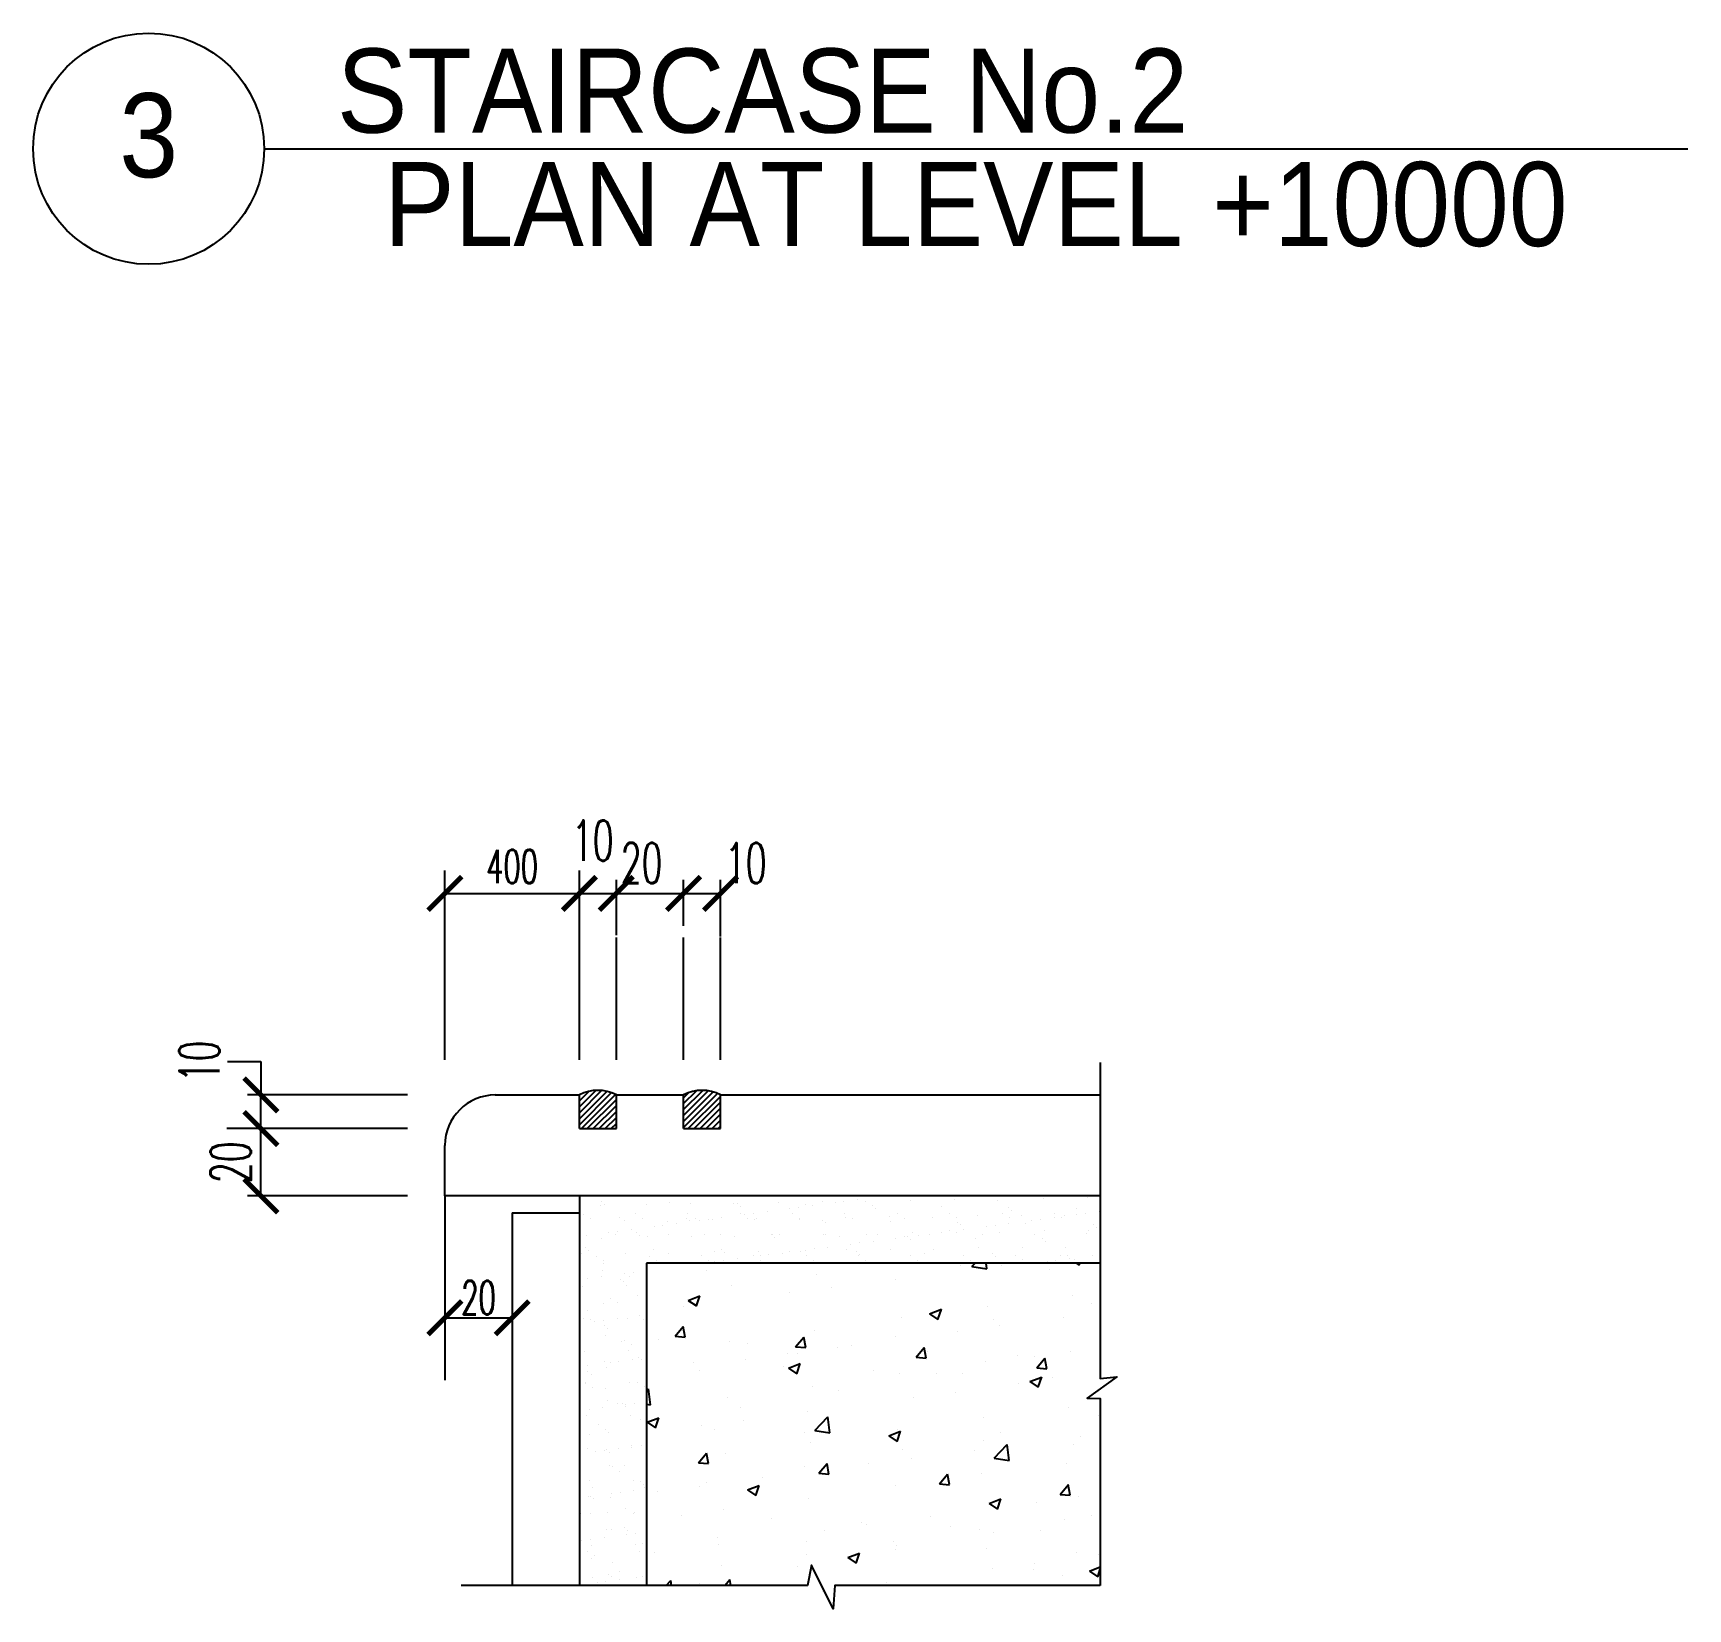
# Model space of a CAD drawing. Extents: x 418021.3 to 418070.1, y 43443.2 to 43479.4.
# Drawn here: x 418023.392 to 418028.314, y 43451.263 to 43455.949 of the extents above; entities that cross this region are included whole.
import ezdxf
from ezdxf.enums import TextEntityAlignment as Align

# ---------------------------------------------------------------- set-up
doc = ezdxf.new("R2010")
doc.units = 0
doc.header["$MEASUREMENT"] = 0
doc.header["$PDMODE"] = 3
doc.header["$PDSIZE"] = 0.1
doc.layers.get('0').update_dxf_attribs({"linetype": 'CONTINUOUS'})
doc.layers.get('DEFPOINTS').update_dxf_attribs({"linetype": 'CONTINUOUS'})
for name, color, linetype in [('Axisname', 6, 'CONTINUOUS'), ('DIM', 4, 'CONTINUOUS'), ('HAND', 2, 'CONTINUOUS'), ('STEPS', 7, 'CONTINUOUS'), ('TXT1', 2, 'CONTINUOUS'), ('TXT2', 6, 'CONTINUOUS'), ('WALL', 6, 'CONTINUOUS')]:
    doc.layers.add(name, color=color, linetype=linetype)
doc.styles.add('ROMANS', font='ROMANS.shx', dxfattribs={"width": 0.6})
doc.styles.add('TTXT', font='swisse.ttf', dxfattribs={"width": 0.6})
doc.dimstyles.new('R50', dxfattribs={"dimscale": 0, "dimtxt": 0.14, "dimasz": 0.1, "dimexe": 0.03, "dimexo": 0.03, "dimgap": 0.08, "dimtad": 1, "dimdec": 0, "dimlfac": 1000, "dimzin": 13, "dimdsep": 46, "dimtxsty": 'ROMANS', "dimblk": 'ARCHTICK', "dimcen": 0.09, "dimclrd": 4, "dimclre": 4, "dimclrt": 2, "dimadec": 0, "dimazin": 0, "dimtfac": 1, "dimtdec": 0, "dimtofl": 0, "dimtmove": 2, "dimatfit": 3, "dimldrblk": 'CLOSEDBLANK', "dimfxl": 0, "dimtolj": 1, "dimtzin": 0, "dimarcsym": 0})

# ---------------------------------------------------------------- blocks, each defined once
blk = doc.blocks.new('_ARCHTICK')
at = {"color": 0, "linetype": 'ByBlock', "const_width": 0.15}
blk.add_lwpolyline([(-0.5, -0.5), (0.5, 0.5)], dxfattribs=at)
blk = doc.blocks.new('*D76')
at = {"layer": 'DEFPOINTS', "color": 0}
for p in [(418024.6167, 43452.36), (418024.8167, 43452.36), (418024.8167, 43452.1287)]:
    blk.add_point(p, dxfattribs=at)
at = {"layer": 'DIM', "color": 4, "lineweight": -2}
for p, q in [((418024.6167, 43452.33), (418024.6167, 43452.1187)), ((418024.8167, 43452.33), (418024.8167, 43452.1187)), ((418024.6167, 43452.1287), (418024.8167, 43452.1287))]:
    blk.add_line(p, q, dxfattribs=at)
at = {"layer": 'DIM', "color": 4, "lineweight": -2, "xscale": 0.1, "yscale": 0.1, "zscale": 0.1, "rotation": 180}
blk.add_blockref('_ARCHTICK', (418024.6167, 43452.1287), dxfattribs=at)
at = {"layer": 'DIM', "color": 4, "lineweight": -2, "xscale": 0.1, "yscale": 0.1, "zscale": 0.1}
blk.add_blockref('_ARCHTICK', (418024.8167, 43452.1287), dxfattribs=at)
at = {"layer": 'DIM', "color": 2, "insert": (418024.7167, 43452.1887), "char_height": 0.1, "attachment_point": 5, "style": 'ROMANS'}
blk.add_mtext('\\A1;20', dxfattribs=at)
blk = doc.blocks.new('_ClosedBlank')
at = {"color": 0, "linetype": 'ByBlock', "lineweight": -2}
for p, q in [((-1, 0.167), (0, 0)), ((-1, 0.167), (-1, -0.167)), ((0, 0), (-1, -0.167))]:
    blk.add_line(p, q, dxfattribs=at)
blk = doc.blocks.new('*X18')
at = {"layer": 'DIM', "color": 0}
for p, q in [((159.067, 381.6723), (159.067, 381.6723)), ((159.0698, 381.6864), (159.0698, 381.6864)), ((159.079, 381.678), (159.079, 381.678)), ((159.202, 381.6771), (159.202, 381.6771)), ((159.2728, 381.682), (159.2728, 381.682)), ((159.3329, 381.6788), (159.3329, 381.6788)), ((159.4608, 381.6782), (159.4608, 381.6782)), ((159.4729, 381.6803), (159.4729, 381.6803)), ((159.4821, 381.6718), (159.4821, 381.6718)), ((159.5959, 381.6831), (159.5959, 381.6831)), ((159.6296, 381.6647), (159.6296, 381.6647)), ((159.6556, 381.6681), (159.6556, 381.6681)), ((159.6759, 381.6759), (159.6759, 381.6759)), ((159.6963, 381.6735), (159.6963, 381.6735)), ((159.7267, 381.6847), (159.7267, 381.6847)), ((159.7642, 381.6824), (159.7642, 381.6824)), ((159.7902, 381.6858), (159.7902, 381.6858)), ((159.8309, 381.6912), (159.8309, 381.6912)), ((159.8546, 381.6841), (159.8546, 381.6841)), ((159.8759, 381.6741), (159.8759, 381.6741)), ((159.8852, 381.6657), (159.8852, 381.6657)), ((159.8988, 381.7001), (159.8988, 381.7001)), ((159.9897, 381.689), (159.9897, 381.689)), ((160.079, 381.6697), (160.079, 381.6697)), ((160.1206, 381.6906), (160.1206, 381.6906)), ((160.2485, 381.69), (160.2485, 381.69)), ((160.279, 381.668), (160.279, 381.668)), ((160.3835, 381.6949), (160.3835, 381.6949)), ((160.4821, 381.6636), (160.4821, 381.6636)), ((160.5144, 381.6966), (160.5144, 381.6966)), ((159.0067, 381.626), (159.0067, 381.626)), ((159.0148, 381.6482), (159.0148, 381.6482)), ((159.0359, 381.6348), (159.0359, 381.6348)), ((159.1225, 381.6381), (159.1225, 381.6381)), ((159.1376, 381.6277), (159.1376, 381.6277)), ((159.1705, 381.6485), (159.1705, 381.6485)), ((159.1916, 381.6351), (159.1916, 381.6351)), ((159.2258, 381.6115), (159.2258, 381.6115)), ((159.2518, 381.615), (159.2518, 381.615)), ((159.2655, 381.6271), (159.2655, 381.6271)), ((159.2925, 381.6203), (159.2925, 381.6203)), ((159.3225, 381.6364), (159.3225, 381.6364)), ((159.3262, 381.6488), (159.3262, 381.6488)), ((159.3318, 381.6279), (159.3318, 381.6279)), ((159.3473, 381.6354), (159.3473, 381.6354)), ((159.3604, 381.6293), (159.3604, 381.6293)), ((159.3864, 381.6327), (159.3864, 381.6327)), ((159.4005, 381.6319), (159.4005, 381.6319)), ((159.4271, 381.638), (159.4271, 381.638)), ((159.4819, 381.6491), (159.4819, 381.6491)), ((159.495, 381.647), (159.495, 381.647)), ((159.503, 381.6356), (159.503, 381.6356)), ((159.521, 381.6504), (159.521, 381.6504)), ((159.5256, 381.632), (159.5256, 381.632)), ((159.5314, 381.6336), (159.5314, 381.6336)), ((159.5617, 381.6558), (159.5617, 381.6558)), ((159.6376, 381.6494), (159.6376, 381.6494)), ((159.6587, 381.6359), (159.6587, 381.6359)), ((159.6593, 381.633), (159.6593, 381.633)), ((159.7256, 381.6303), (159.7256, 381.6303)), ((159.7349, 381.6218), (159.7349, 381.6218)), ((159.7933, 381.6496), (159.7933, 381.6496)), ((159.7944, 381.6378), (159.7944, 381.6378)), ((159.8144, 381.6362), (159.8144, 381.6362)), ((159.9252, 381.6395), (159.9252, 381.6395)), ((159.9287, 381.6258), (159.9287, 381.6258)), ((159.9491, 381.6499), (159.9491, 381.6499)), ((159.9701, 381.6365), (159.9701, 381.6365)), ((160.0531, 381.6389), (160.0531, 381.6389)), ((160.1048, 381.6502), (160.1048, 381.6502)), ((160.1258, 381.6368), (160.1258, 381.6368)), ((160.1287, 381.6241), (160.1287, 381.6241)), ((160.1379, 381.6157), (160.1379, 381.6157)), ((160.1882, 381.6438), (160.1882, 381.6438)), ((160.214, 381.6122), (160.214, 381.6122)), ((160.2401, 381.6156), (160.2401, 381.6156)), ((160.2605, 381.6505), (160.2605, 381.6505)), ((160.2807, 381.621), (160.2807, 381.621)), ((160.2816, 381.6371), (160.2816, 381.6371)), ((160.2883, 381.6596), (160.2883, 381.6596)), ((160.3191, 381.6454), (160.3191, 381.6454)), ((160.3318, 381.6197), (160.3318, 381.6197)), ((160.3486, 381.6299), (160.3486, 381.6299)), ((160.3747, 381.6333), (160.3747, 381.6333)), ((160.4153, 381.6387), (160.4153, 381.6387)), ((160.4162, 381.6508), (160.4162, 381.6508)), ((160.4373, 381.6373), (160.4373, 381.6373)), ((160.447, 381.6448), (160.447, 381.6448)), ((160.4832, 381.6476), (160.4832, 381.6476)), ((160.5092, 381.651), (160.5092, 381.651)), ((160.5318, 381.618), (160.5318, 381.618)), ((160.5499, 381.6564), (160.5499, 381.6564)), ((159.0233, 381.5849), (159.0233, 381.5849)), ((159.0701, 381.5759), (159.0701, 381.5759)), ((159.0912, 381.5938), (159.0912, 381.5938)), ((159.1118, 381.5864), (159.1118, 381.5864)), ((159.1173, 381.5972), (159.1173, 381.5972)), ((159.1579, 381.6026), (159.1579, 381.6026)), ((159.1722, 381.5925), (159.1722, 381.5925)), ((159.1815, 381.5841), (159.1815, 381.5841)), ((159.2052, 381.5808), (159.2052, 381.5808)), ((159.2675, 381.5867), (159.2675, 381.5867)), ((159.3361, 381.5825), (159.3361, 381.5825)), ((159.3753, 381.5881), (159.3753, 381.5881)), ((159.4232, 381.587), (159.4232, 381.587)), ((159.464, 381.5818), (159.464, 381.5818)), ((159.5753, 381.5864), (159.5753, 381.5864)), ((159.5789, 381.5873), (159.5789, 381.5873)), ((159.5845, 381.5779), (159.5845, 381.5779)), ((159.599, 381.5867), (159.599, 381.5867)), ((159.7299, 381.5884), (159.7299, 381.5884)), ((159.7346, 381.5876), (159.7346, 381.5876)), ((159.7784, 381.5819), (159.7784, 381.5819)), ((159.8363, 381.5625), (159.8363, 381.5625)), ((159.8578, 381.5878), (159.8578, 381.5878)), ((159.8769, 381.5678), (159.8769, 381.5678)), ((159.8903, 381.5879), (159.8903, 381.5879)), ((159.9449, 381.5767), (159.9449, 381.5767)), ((159.9709, 381.5802), (159.9709, 381.5802)), ((159.9784, 381.5802), (159.9784, 381.5802)), ((159.9876, 381.5718), (159.9876, 381.5718)), ((159.9928, 381.5926), (159.9928, 381.5926)), ((160.0115, 381.5855), (160.0115, 381.5855)), ((160.046, 381.5881), (160.046, 381.5881)), ((160.0795, 381.5945), (160.0795, 381.5945)), ((160.1055, 381.5979), (160.1055, 381.5979)), ((160.1237, 381.5943), (160.1237, 381.5943)), ((160.1461, 381.6032), (160.1461, 381.6032)), ((160.1814, 381.5758), (160.1814, 381.5758)), ((160.2017, 381.5884), (160.2017, 381.5884)), ((160.2516, 381.5937), (160.2516, 381.5937)), ((160.3575, 381.5887), (160.3575, 381.5887)), ((160.3815, 381.5741), (160.3815, 381.5741)), ((160.3867, 381.5986), (160.3867, 381.5986)), ((160.3907, 381.5656), (160.3907, 381.5656)), ((160.5132, 381.589), (160.5132, 381.589)), ((160.5176, 381.6002), (160.5176, 381.6002)), ((160.541, 381.6095), (160.541, 381.6095)), ((159.0098, 381.5297), (159.0098, 381.5297)), ((159.0219, 381.5486), (159.0219, 381.5486)), ((159.0311, 381.5402), (159.0311, 381.5402)), ((159.0552, 381.523), (159.0552, 381.523)), ((159.1407, 381.5313), (159.1407, 381.5313)), ((159.2109, 381.5233), (159.2109, 381.5233)), ((159.225, 381.5442), (159.225, 381.5442)), ((159.2686, 381.5307), (159.2686, 381.5307)), ((159.3666, 381.5236), (159.3666, 381.5236)), ((159.4037, 381.5356), (159.4037, 381.5356)), ((159.425, 381.5425), (159.425, 381.5425)), ((159.4342, 381.534), (159.4342, 381.534)), ((159.4732, 381.5146), (159.4732, 381.5146)), ((159.5223, 381.5239), (159.5223, 381.5239)), ((159.5346, 381.5372), (159.5346, 381.5372)), ((159.5411, 381.5236), (159.5411, 381.5236)), ((159.5671, 381.527), (159.5671, 381.527)), ((159.6078, 381.5324), (159.6078, 381.5324)), ((159.628, 381.5381), (159.628, 381.5381)), ((159.6625, 381.5366), (159.6625, 381.5366)), ((159.6757, 381.5413), (159.6757, 381.5413)), ((159.678, 381.5242), (159.678, 381.5242)), ((159.7017, 381.5447), (159.7017, 381.5447)), ((159.7424, 381.5501), (159.7424, 381.5501)), ((159.7975, 381.5415), (159.7975, 381.5415)), ((159.8103, 381.559), (159.8103, 381.559)), ((159.8281, 381.5363), (159.8281, 381.5363)), ((159.8337, 381.5244), (159.8337, 381.5244)), ((159.8373, 381.5279), (159.8373, 381.5279)), ((159.9284, 381.5432), (159.9284, 381.5432)), ((159.9894, 381.5247), (159.9894, 381.5247)), ((160.0311, 381.5319), (160.0311, 381.5319)), ((160.0563, 381.5426), (160.0563, 381.5426)), ((160.1451, 381.525), (160.1451, 381.525)), ((160.1913, 381.5474), (160.1913, 381.5474)), ((160.2312, 381.5302), (160.2312, 381.5302)), ((160.2404, 381.5218), (160.2404, 381.5218)), ((160.3008, 381.5253), (160.3008, 381.5253)), ((160.3222, 381.5491), (160.3222, 381.5491)), ((160.4342, 381.5258), (160.4342, 381.5258)), ((160.4501, 381.5485), (160.4501, 381.5485)), ((160.4566, 381.5256), (160.4566, 381.5256)), ((160.4614, 381.5153), (160.4614, 381.5153)), ((160.4776, 381.5121), (160.4776, 381.5121)), ((160.5293, 381.5242), (160.5293, 381.5242)), ((159.0733, 381.4796), (159.0733, 381.4796)), ((159.0746, 381.5003), (159.0746, 381.5003)), ((159.0763, 381.5096), (159.0763, 381.5096)), ((159.1373, 381.4704), (159.1373, 381.4704)), ((159.1634, 381.4739), (159.1634, 381.4739)), ((159.232, 381.5099), (159.232, 381.5099)), ((159.3877, 381.5102), (159.3877, 381.5102)), ((159.4065, 381.5059), (159.4065, 381.5059)), ((159.4325, 381.5093), (159.4325, 381.5093)), ((159.5434, 381.5104), (159.5434, 381.5104)), ((159.6991, 381.5107), (159.6991, 381.5107)), ((159.8548, 381.511), (159.8548, 381.511)), ((160.0105, 381.5113), (160.0105, 381.5113)), ((160.1662, 381.5116), (160.1662, 381.5116)), ((160.3219, 381.5119), (160.3219, 381.5119)), ((160.3947, 381.5065), (160.3947, 381.5065)), ((160.4208, 381.5099), (160.4208, 381.5099)), ((160.5207, 381.5039), (160.5207, 381.5039)), ((159.013, 381.4333), (159.013, 381.4333)), ((159.0288, 381.4561), (159.0288, 381.4561)), ((159.0694, 381.4615), (159.0694, 381.4615)), ((159.1244, 381.4547), (159.1244, 381.4547)), ((159.1336, 381.4463), (159.1336, 381.4463)), ((159.1439, 381.435), (159.1439, 381.435)), ((159.1522, 381.4612), (159.1522, 381.4612)), ((159.0764, 381.3832), (159.0764, 381.3832)), ((159.0956, 381.3978), (159.0956, 381.3978)), ((159.1167, 381.3844), (159.1167, 381.3844)), ((159.1771, 381.4064), (159.1771, 381.4064)), ((159.0161, 381.337), (159.0161, 381.337)), ((159.0268, 381.3625), (159.0268, 381.3625)), ((159.0369, 381.3357), (159.0369, 381.3357)), ((159.0488, 381.3293), (159.0488, 381.3293)), ((159.0749, 381.3327), (159.0749, 381.3327)), ((159.0766, 381.3169), (159.0766, 381.3169)), ((159.1155, 381.3381), (159.1155, 381.3381)), ((159.147, 381.3386), (159.147, 381.3386)), ((159.1834, 381.347), (159.1834, 381.347)), ((159.1926, 381.336), (159.1926, 381.336)), ((159.0796, 381.2869), (159.0796, 381.2869)), ((159.0858, 381.3085), (159.0858, 381.3085)), ((159.1293, 381.2686), (159.1293, 381.2686)), ((159.136, 381.2726), (159.136, 381.2726)), ((159.0193, 381.2406), (159.0193, 381.2406)), ((159.1502, 381.2423), (159.1502, 381.2423)), ((159.157, 381.2592), (159.157, 381.2592)), ((159.1791, 381.223), (159.1791, 381.223)), ((159.027, 381.197), (159.027, 381.197)), ((159.0288, 381.1791), (159.0288, 381.1791)), ((159.038, 381.1707), (159.038, 381.1707)), ((159.0772, 381.2105), (159.0772, 381.2105)), ((159.0827, 381.1906), (159.0827, 381.1906)), ((159.0949, 381.2059), (159.0949, 381.2059)), ((159.121, 381.2094), (159.121, 381.2094)), ((159.1616, 381.2147), (159.1616, 381.2147)), ((159.1883, 381.2146), (159.1883, 381.2146)), ((159.0206, 381.1471), (159.0206, 381.1471)), ((159.0224, 381.1443), (159.0224, 381.1443)), ((159.0417, 381.1337), (159.0417, 381.1337)), ((159.0815, 381.1308), (159.0815, 381.1308)), ((159.1533, 381.146), (159.1533, 381.146)), ((159.1763, 381.1474), (159.1763, 381.1474)), ((159.1974, 381.134), (159.1974, 381.134)), ((159.0731, 381.0736), (159.0731, 381.0736)), ((159.0859, 381.0942), (159.0859, 381.0942)), ((159.1176, 381.0853), (159.1176, 381.0853)), ((159.1312, 381.0852), (159.1312, 381.0852)), ((159.1405, 381.0768), (159.1405, 381.0768)), ((159.141, 381.0825), (159.141, 381.0825)), ((159.1671, 381.086), (159.1671, 381.086)), ((159.0065, 381.0648), (159.0065, 381.0648)), ((159.0256, 381.048), (159.0256, 381.048)), ((159.0325, 381.0683), (159.0325, 381.0683)), ((159.061, 381.0219), (159.061, 381.0219)), ((159.1565, 381.0496), (159.1565, 381.0496)), ((159.184, 381.0369), (159.184, 381.0369)), ((159.0337, 380.993), (159.0337, 380.993)), ((159.0821, 381.0085), (159.0821, 381.0085)), ((159.089, 380.9979), (159.089, 380.9979)), ((159.0287, 380.9516), (159.0287, 380.9516)), ((159.0526, 380.9414), (159.0526, 380.9414)), ((159.0786, 380.9449), (159.0786, 380.9449)), ((159.0834, 380.9474), (159.0834, 380.9474)), ((159.0926, 380.939), (159.0926, 380.939)), ((159.1192, 380.9502), (159.1192, 380.9502)), ((159.158, 380.9601), (159.158, 380.9601)), ((159.1596, 380.9533), (159.1596, 380.9533)), ((159.1871, 380.9592), (159.1871, 380.9592)), ((159.0922, 380.9015), (159.0922, 380.9015)), ((159.1014, 380.8967), (159.1014, 380.8967)), ((159.1225, 380.8833), (159.1225, 380.8833)), ((159.1361, 380.8991), (159.1361, 380.8991)), ((159.0319, 380.8553), (159.0319, 380.8553)), ((159.0427, 380.8346), (159.0427, 380.8346)), ((159.1628, 380.8569), (159.1628, 380.8569)), ((159.1653, 380.8268), (159.1653, 380.8268)), ((159.1859, 380.8535), (159.1859, 380.8535)), ((159.1951, 380.8451), (159.1951, 380.8451)), ((159.1984, 380.8349), (159.1984, 380.8349)), ((159.0307, 380.8091), (159.0307, 380.8091)), ((159.0356, 380.8096), (159.0356, 380.8096)), ((159.0448, 380.8012), (159.0448, 380.8012)), ((159.0953, 380.8052), (159.0953, 380.8052)), ((159.0987, 380.818), (159.0987, 380.818)), ((159.1247, 380.8215), (159.1247, 380.8215)), ((159.0071, 380.7578), (159.0071, 380.7578)), ((159.035, 380.7589), (159.035, 380.7589)), ((159.0883, 380.7613), (159.0883, 380.7613)), ((159.1418, 380.7715), (159.1418, 380.7715)), ((159.1629, 380.7581), (159.1629, 380.7581)), ((159.1659, 380.7606), (159.1659, 380.7606)), ((159.0102, 380.6769), (159.0102, 380.6769)), ((159.0362, 380.6804), (159.0362, 380.6804)), ((159.0768, 380.6857), (159.0768, 380.6857)), ((159.0831, 380.7094), (159.0831, 380.7094)), ((159.0985, 380.7089), (159.0985, 380.7089)), ((159.1381, 380.7157), (159.1381, 380.7157)), ((159.1448, 380.6947), (159.1448, 380.6947)), ((159.1473, 380.7073), (159.1473, 380.7073)), ((159.1708, 380.6981), (159.1708, 380.6981)), ((159.0264, 380.646), (159.0264, 380.646)), ((159.0382, 380.6626), (159.0382, 380.6626)), ((159.0475, 380.6326), (159.0475, 380.6326)), ((159.1691, 380.6643), (159.1691, 380.6643)), ((159.1822, 380.6463), (159.1822, 380.6463)), ((159.1908, 380.6674), (159.1908, 380.6674)), ((159.0405, 380.6236), (159.0405, 380.6236)), ((159.0903, 380.5779), (159.0903, 380.5779)), ((159.1016, 380.6125), (159.1016, 380.6125)), ((159.1234, 380.5842), (159.1234, 380.5842)), ((159.0413, 380.5662), (159.0413, 380.5662)), ((159.0563, 380.5536), (159.0563, 380.5536)), ((159.0823, 380.557), (159.0823, 380.557)), ((159.0995, 380.5695), (159.0995, 380.5695)), ((159.1229, 380.5623), (159.1229, 380.5623)), ((159.1722, 380.5679), (159.1722, 380.5679)), ((159.1909, 380.5713), (159.1909, 380.5713))]:
    blk.add_line(p, q, dxfattribs=at)
blk = doc.blocks.new('*X17')
at = {"layer": 'DIM', "color": 0}
for p, q in [((159.3822, 381.4817), (159.3822, 381.4817)), ((159.708, 381.4686), (159.708, 381.4686)), ((160.1357, 381.4959), (160.1357, 381.4959)), ((160.171, 381.492), (160.1808, 381.5023)), ((160.171, 381.492), (160.2155, 381.4851)), ((160.2154, 381.4852), (160.2135, 381.5023)), ((160.2594, 381.4967), (160.2594, 381.4967)), ((160.4026, 381.4846), (160.4026, 381.4846)), ((160.4809, 381.5023), (160.4901, 381.4961)), ((160.49, 381.4962), (160.4921, 381.5023)), ((159.4554, 381.4366), (159.4554, 381.4366)), ((159.629, 381.4137), (159.629, 381.4137)), ((159.7542, 381.4302), (159.7542, 381.4302)), ((159.9436, 381.4551), (159.9436, 381.4551)), ((159.3133, 381.3722), (159.3133, 381.3722)), ((159.3265, 381.3916), (159.3615, 381.4051)), ((159.3265, 381.3916), (159.3514, 381.3749)), ((159.3514, 381.3749), (159.3615, 381.4052)), ((160.0451, 381.3516), (160.0801, 381.365)), ((160.0699, 381.3349), (160.0801, 381.3651)), ((160.2183, 381.3748), (160.2183, 381.3748)), ((160.4709, 381.4068), (160.4709, 381.4068)), ((160.5279, 381.3836), (160.5279, 381.3836)), ((159.9616, 381.3396), (159.9616, 381.3396)), ((160.0451, 381.3516), (160.07, 381.3348)), ((160.2363, 381.3336), (160.2363, 381.3336)), ((160.253, 381.316), (160.253, 381.316)), ((160.4424, 381.3409), (160.4424, 381.3409)), ((159.2376, 381.2742), (159.2376, 381.2742)), ((159.2879, 381.285), (159.312, 381.3137)), ((159.2879, 381.285), (159.3178, 381.2824)), ((159.3178, 381.2824), (159.312, 381.3138)), ((159.4493, 381.2701), (159.4493, 381.2701)), ((159.6466, 381.2536), (159.6707, 381.2823)), ((159.6764, 381.2511), (159.6706, 381.2824)), ((159.7019, 381.3021), (159.7019, 381.3021)), ((159.9447, 381.2835), (159.9447, 381.2835)), ((160.1278, 381.2995), (160.1278, 381.2995)), ((159.5045, 381.2629), (159.5045, 381.2629)), ((159.6227, 381.233), (159.6227, 381.233)), ((159.6466, 381.2536), (159.6765, 381.251)), ((159.6531, 381.2335), (159.6531, 381.2335)), ((159.7714, 381.2517), (159.7714, 381.2517)), ((159.812, 381.2579), (159.812, 381.2579)), ((160.0052, 381.2222), (160.0293, 381.251)), ((160.0052, 381.2222), (160.0351, 381.2196)), ((160.0351, 381.2197), (160.0293, 381.251)), ((160.0383, 381.2404), (160.0383, 381.2404)), ((160.3053, 381.2291), (160.3053, 381.2291)), ((160.3561, 381.2238), (160.3561, 381.2238)), ((160.3638, 381.1909), (160.3879, 381.2196)), ((160.3937, 381.1883), (160.3879, 381.2197)), ((160.4648, 381.2404), (160.4648, 381.2404)), ((159.343, 381.207), (159.343, 381.207)), ((159.3615, 381.1834), (159.3615, 381.1834)), ((159.4975, 381.2165), (159.4975, 381.2165)), ((159.6099, 381.1958), (159.6099, 381.1958)), ((159.625, 381.1903), (159.66, 381.2038)), ((159.625, 381.1903), (159.6498, 381.1736)), ((159.6498, 381.1736), (159.66, 381.2038)), ((159.8769, 381.1845), (159.8769, 381.1845)), ((159.9555, 381.1732), (159.9555, 381.1732)), ((160.0645, 381.1737), (160.0645, 381.1737)), ((160.1438, 381.1732), (160.1438, 381.1732)), ((160.2122, 381.2084), (160.2122, 381.2084)), ((160.3638, 381.1909), (160.3937, 381.1883)), ((159.2032, 381.1222), (159.209, 381.1283)), ((159.2145, 381.0809), (159.209, 381.1284)), ((159.6958, 381.1357), (159.6958, 381.1357)), ((159.7729, 381.1237), (159.7729, 381.1237)), ((160.1215, 381.1188), (160.1215, 381.1188)), ((160.3108, 381.1437), (160.3108, 381.1437)), ((160.3435, 381.1503), (160.3785, 381.1637)), ((160.3435, 381.1503), (160.3684, 381.1335)), ((160.3684, 381.1336), (160.3785, 381.1638)), ((160.4107, 381.1619), (160.4107, 381.1619)), ((159.2032, 381.0826), (159.2145, 381.0808)), ((159.4433, 381.1037), (159.4433, 381.1037)), ((159.4814, 381.0736), (159.4814, 381.0736)), ((159.9963, 381.1023), (159.9963, 381.1023)), ((160.4587, 381.074), (160.4587, 381.074)), ((159.2049, 381.0291), (159.2399, 381.0425)), ((159.2049, 381.0291), (159.2297, 381.0123)), ((159.2297, 381.0124), (159.2398, 381.0426)), ((159.4911, 381.0358), (159.4911, 381.0358)), ((159.6805, 381.0607), (159.6805, 381.0607)), ((159.7037, 381.0049), (159.7426, 381.0455)), ((159.7481, 380.9981), (159.7426, 381.0456)), ((160.2061, 381.0419), (160.2061, 381.0419)), ((160.5471, 381.0488), (160.5471, 381.0488)), ((159.366, 381.0193), (159.366, 381.0193)), ((159.405, 381.0088), (159.405, 381.0088)), ((159.672, 380.9975), (159.672, 380.9975)), ((159.7037, 381.0049), (159.7481, 380.998)), ((159.9234, 380.989), (159.9584, 381.0025)), ((159.9234, 380.989), (159.9483, 380.9723)), ((159.9389, 380.9862), (159.9389, 380.9862)), ((159.9483, 380.9723), (159.9584, 381.0025)), ((159.9494, 381.0067), (159.9494, 381.0067)), ((160.2058, 380.9749), (160.2058, 380.9749)), ((160.2555, 380.9988), (160.2555, 380.9988)), ((160.4951, 380.9881), (160.4951, 380.9881)), ((159.3573, 380.9089), (159.3814, 380.9376)), ((159.3872, 380.9064), (159.3814, 380.9377)), ((159.4372, 380.9372), (159.4372, 380.9372)), ((159.6897, 380.9692), (159.6897, 380.9692)), ((159.9639, 380.9487), (159.9639, 380.9487)), ((159.9899, 380.9216), (159.9899, 380.9216)), ((160.1793, 380.9465), (160.1793, 380.9465)), ((160.2373, 380.9222), (160.2762, 380.9628)), ((160.2373, 380.9222), (160.2818, 380.9153)), ((160.2817, 380.9153), (160.2762, 380.9628)), ((160.4727, 380.9637), (160.4727, 380.9637)), ((159.3573, 380.9089), (159.3872, 380.9063)), ((159.6723, 380.8987), (159.6723, 380.8987)), ((159.7159, 380.8775), (159.74, 380.9062)), ((159.7159, 380.8775), (159.7458, 380.8749)), ((159.7458, 380.875), (159.74, 380.9063)), ((159.8647, 380.9051), (159.8647, 380.9051)), ((160.0746, 380.8461), (160.0987, 380.8749)), ((160.1044, 380.8436), (160.0987, 380.8749)), ((160.2001, 380.8755), (160.2001, 380.8755)), ((160.4526, 380.9075), (160.4526, 380.9075)), ((159.3596, 380.8386), (159.3596, 380.8386)), ((159.3807, 380.8486), (159.3807, 380.8486)), ((159.5033, 380.8278), (159.5383, 380.8412)), ((159.5033, 380.8278), (159.5282, 380.811)), ((159.5282, 380.8111), (159.5383, 380.8413)), ((159.549, 380.8635), (159.549, 380.8635)), ((159.9433, 380.8403), (159.9433, 380.8403)), ((160.0746, 380.8461), (160.1045, 380.8435)), ((160.4332, 380.8148), (160.4573, 380.8435)), ((160.4631, 380.8122), (160.4573, 380.8436)), ((159.2344, 380.8221), (159.2344, 380.8221)), ((159.6836, 380.8028), (159.6836, 380.8028)), ((160.2219, 380.7877), (160.2569, 380.8012)), ((160.2219, 380.7877), (160.2468, 380.7709)), ((160.2467, 380.771), (160.2569, 380.8012)), ((160.3635, 380.7909), (160.3635, 380.7909)), ((160.4332, 380.8148), (160.4631, 380.8122)), ((160.4887, 380.8073), (160.4887, 380.8073)), ((159.3077, 380.7533), (159.3077, 380.7533)), ((159.4311, 380.7708), (159.4311, 380.7708)), ((159.5746, 380.742), (159.5746, 380.742)), ((159.8415, 380.7307), (159.8415, 380.7307)), ((160.0477, 380.7493), (160.0477, 380.7493)), ((160.4465, 380.7411), (160.4465, 380.7411)), ((160.5264, 380.7505), (160.5264, 380.7505)), ((159.4131, 380.6861), (159.4131, 380.6861)), ((159.7332, 380.7079), (159.7332, 380.7079)), ((159.8584, 380.7244), (159.8584, 380.7244)), ((160.1084, 380.7194), (160.1084, 380.7194)), ((160.194, 380.709), (160.194, 380.709)), ((160.2349, 380.7004), (160.2349, 380.7004)), ((160.3753, 380.7082), (160.3753, 380.7082)), ((159.2281, 380.6414), (159.2281, 380.6414)), ((159.4174, 380.6663), (159.4174, 380.6663)), ((159.6776, 380.6364), (159.6776, 380.6364)), ((159.68, 380.6748), (159.68, 380.6748)), ((159.8018, 380.6265), (159.8368, 380.6399)), ((159.8018, 380.6265), (159.8266, 380.6097)), ((159.8266, 380.6097), (159.8368, 380.64)), ((159.9373, 380.6738), (159.9373, 380.6738)), ((159.9433, 380.6504), (159.9433, 380.6504)), ((159.9469, 380.6636), (159.9469, 380.6636)), ((160.2138, 380.6523), (160.2138, 380.6523)), ((160.4807, 380.641), (160.4807, 380.641)), ((160.5465, 380.6351), (160.5465, 380.6351)), ((159.425, 380.6043), (159.425, 380.6043)), ((159.6517, 380.6003), (159.6517, 380.6003)), ((160.232, 380.5937), (160.232, 380.5937)), ((160.3547, 380.5906), (160.3547, 380.5906)), ((160.3572, 380.6101), (160.3572, 380.6101)), ((160.5203, 380.5864), (160.5528, 380.5989)), ((160.5203, 380.5864), (160.5452, 380.5696)), ((160.5452, 380.5697), (160.5528, 380.5925)), ((159.2613, 380.5439), (159.2753, 380.5585)), ((159.277, 380.5439), (159.2753, 380.5585)), ((159.3601, 380.5503), (159.3601, 380.5503)), ((159.436, 380.5439), (159.4508, 380.5615)), ((159.454, 380.5439), (159.4508, 380.5616)), ((159.9162, 380.5521), (159.9162, 380.5521)), ((160.4405, 380.5746), (160.4405, 380.5746)), ((159.7268, 380.5272), (159.7268, 380.5272))]:
    blk.add_line(p, q, dxfattribs=at)
blk = doc.blocks.new('*X20')
at = {"layer": 'DIM', "color": 0}
for p, q in [((159.0032, 381.9671), (159.052, 382.0158)), ((159.0032, 381.9494), (159.0693, 382.0155)), ((159.0032, 381.9317), (159.0845, 382.013)), ((159.0032, 381.9847), (159.0313, 382.0129)), ((159.0032, 381.914), (159.0981, 382.009)), ((159.0091, 381.9023), (159.1105, 382.0036)), ((159.0268, 381.9023), (159.1132, 381.9887)), ((159.0445, 381.9023), (159.1132, 381.971)), ((159.0621, 381.9023), (159.1132, 381.9533)), ((159.0798, 381.9023), (159.1132, 381.9356)), ((159.0975, 381.9023), (159.1132, 381.918))]:
    blk.add_line(p, q, dxfattribs=at)
blk = doc.blocks.new('*X19')
at = {"layer": 'DIM', "color": 0}
for p, q in [((159.3132, 381.9589), (159.3703, 382.016)), ((159.3132, 381.9765), (159.3514, 382.0148)), ((159.3132, 381.9412), (159.3866, 382.0145)), ((159.3132, 381.9235), (159.401, 382.0113)), ((159.3132, 381.9942), (159.3278, 382.0088)), ((159.3132, 381.9058), (159.414, 382.0066)), ((159.3273, 381.9023), (159.4232, 381.9981)), ((159.345, 381.9023), (159.4232, 381.9805)), ((159.3627, 381.9023), (159.4232, 381.9628)), ((159.3803, 381.9023), (159.4232, 381.9451)), ((159.398, 381.9023), (159.4232, 381.9274)), ((159.4157, 381.9023), (159.4232, 381.9098))]:
    blk.add_line(p, q, dxfattribs=at)
blk = doc.blocks.new('*D79')
at = {"layer": 'DEFPOINTS', "color": 0}
for p in [(418025.0167, 43453.3907), (418024.6167, 43453.0767), (418025.0167, 43453.0767)]:
    blk.add_point(p, dxfattribs=at)
at = {"layer": 'DIM', "color": 4, "lineweight": -2}
for p, q in [((418024.6167, 43453.0967), (418024.6167, 43453.4307)), ((418025.0167, 43453.0967), (418025.0167, 43453.4307)), ((418024.6167, 43453.3907), (418025.0167, 43453.3907))]:
    blk.add_line(p, q, dxfattribs=at)
at = {"layer": 'DIM', "color": 4, "lineweight": -2, "xscale": 0.1, "yscale": 0.1, "zscale": 0.1, "rotation": 180}
blk.add_blockref('_ARCHTICK', (418024.6167, 43453.3907), dxfattribs=at)
at = {"layer": 'DIM', "color": 4, "lineweight": -2, "xscale": 0.1, "yscale": 0.1, "zscale": 0.1}
blk.add_blockref('_ARCHTICK', (418025.0167, 43453.3907), dxfattribs=at)
at = {"layer": 'DIM', "color": 2, "insert": (418024.8167, 43453.4707), "char_height": 0.1, "attachment_point": 5, "style": 'ROMANS'}
blk.add_mtext('\\A1;400', dxfattribs=at)
blk = doc.blocks.new('*D80')
at = {"layer": 'DEFPOINTS', "color": 0}
for p in [(418024.0695, 43452.6913), (418024.2623, 43452.6913), (418024.2623, 43452.4913)]:
    blk.add_point(p, dxfattribs=at)
at = {"layer": 'DIM', "color": 4, "lineweight": -2}
for p, q in [((418024.2423, 43452.6913), (418024.0295, 43452.6913)), ((418024.0695, 43452.4913), (418024.0695, 43452.6913)), ((418024.2423, 43452.4913), (418024.0295, 43452.4913))]:
    blk.add_line(p, q, dxfattribs=at)
at = {"layer": 'DIM', "color": 4, "lineweight": -2, "xscale": 0.1, "yscale": 0.1, "zscale": 0.1}
for p, rotation in [((418024.0695, 43452.6913), 90), ((418024.0695, 43452.4913), 270)]:
    blk.add_blockref('_ARCHTICK', p, dxfattribs=dict(at, rotation=rotation))
at = {"layer": 'DIM', "color": 2, "insert": (418023.9795, 43452.5913), "char_height": 0.12, "attachment_point": 5, "rotation": 90, "style": 'ROMANS'}
blk.add_mtext('\\A1;20', dxfattribs=at)
blk = doc.blocks.new('*D81')
at = {"layer": 'DEFPOINTS', "color": 0}
for p in [(418024.0695, 43452.7913), (418024.3311, 43452.7913), (418024.2623, 43452.6913)]:
    blk.add_point(p, dxfattribs=at)
at = {"layer": 'DIM', "color": 4, "lineweight": -2}
for p, q in [((418023.9695, 43452.8913), (418024.0695, 43452.8913)), ((418024.0695, 43452.8913), (418024.0695, 43452.7913)), ((418024.3111, 43452.7913), (418024.0295, 43452.7913)), ((418024.0695, 43452.6913), (418024.0695, 43452.7913)), ((418024.2423, 43452.6913), (418024.0295, 43452.6913))]:
    blk.add_line(p, q, dxfattribs=at)
at = {"layer": 'DIM', "color": 4, "lineweight": -2, "xscale": 0.1, "yscale": 0.1, "zscale": 0.1}
for p, rotation in [((418024.0695, 43452.7913), 90), ((418024.0695, 43452.6913), 270)]:
    blk.add_blockref('_ARCHTICK', p, dxfattribs=dict(at, rotation=rotation))
at = {"layer": 'DIM', "color": 2, "insert": (418023.8863, 43452.8913), "char_height": 0.12, "attachment_point": 5, "rotation": 90, "style": 'ROMANS'}
blk.add_mtext('\\A1;10', dxfattribs=at)
blk = doc.blocks.new('*D82')
at = {"layer": 'DEFPOINTS', "color": 0}
for p in [(418025.4367, 43453.3907), (418025.3267, 43453.2743), (418025.4367, 43453.2422)]:
    blk.add_point(p, dxfattribs=at)
at = {"layer": 'DIM', "color": 4, "lineweight": -2}
for p, q in [((418025.3267, 43453.2943), (418025.3267, 43453.4307)), ((418025.4367, 43453.2622), (418025.4367, 43453.4307)), ((418025.3267, 43453.3907), (418025.4367, 43453.3907))]:
    blk.add_line(p, q, dxfattribs=at)
at = {"layer": 'DIM', "color": 4, "lineweight": -2, "xscale": 0.1, "yscale": 0.1, "zscale": 0.1, "rotation": 180}
blk.add_blockref('_ARCHTICK', (418025.3267, 43453.3907), dxfattribs=at)
at = {"layer": 'DIM', "color": 4, "lineweight": -2, "xscale": 0.1, "yscale": 0.1, "zscale": 0.1}
blk.add_blockref('_ARCHTICK', (418025.4367, 43453.3907), dxfattribs=at)
at = {"layer": 'DIM', "color": 2, "insert": (418025.5117, 43453.4807), "char_height": 0.12, "attachment_point": 5, "style": 'ROMANS'}
blk.add_mtext('\\A1;10 ', dxfattribs=at)
blk = doc.blocks.new('*D83')
at = {"layer": 'DEFPOINTS', "color": 0}
for p in [(418025.3267, 43453.3907), (418025.1267, 43453.2468), (418025.3267, 43453.2743)]:
    blk.add_point(p, dxfattribs=at)
at = {"layer": 'DIM', "color": 4, "lineweight": -2}
for p, q in [((418025.1267, 43453.2668), (418025.1267, 43453.4307)), ((418025.3267, 43453.2943), (418025.3267, 43453.4307)), ((418025.1267, 43453.3907), (418025.3267, 43453.3907))]:
    blk.add_line(p, q, dxfattribs=at)
at = {"layer": 'DIM', "color": 4, "lineweight": -2, "xscale": 0.1, "yscale": 0.1, "zscale": 0.1, "rotation": 180}
blk.add_blockref('_ARCHTICK', (418025.1267, 43453.3907), dxfattribs=at)
at = {"layer": 'DIM', "color": 4, "lineweight": -2, "xscale": 0.1, "yscale": 0.1, "zscale": 0.1}
blk.add_blockref('_ARCHTICK', (418025.3267, 43453.3907), dxfattribs=at)
at = {"layer": 'DIM', "color": 2, "insert": (418025.2017, 43453.4807), "char_height": 0.12, "attachment_point": 5, "style": 'ROMANS'}
blk.add_mtext('\\A1;20 ', dxfattribs=at)
blk = doc.blocks.new('*D84')
at = {"layer": 'DEFPOINTS', "color": 0}
for p in [(418025.1267, 43453.3907), (418025.1267, 43453.2468), (418025.0167, 43453.0767)]:
    blk.add_point(p, dxfattribs=at)
at = {"layer": 'DIM', "color": 4, "lineweight": -2}
for p, q in [((418025.0167, 43453.0967), (418025.0167, 43453.4307)), ((418025.1267, 43453.2668), (418025.1267, 43453.4307)), ((418025.0167, 43453.3907), (418025.1267, 43453.3907))]:
    blk.add_line(p, q, dxfattribs=at)
at = {"layer": 'DIM', "color": 4, "lineweight": -2, "xscale": 0.1, "yscale": 0.1, "zscale": 0.1, "rotation": 180}
blk.add_blockref('_ARCHTICK', (418025.0167, 43453.3907), dxfattribs=at)
at = {"layer": 'DIM', "color": 4, "lineweight": -2, "xscale": 0.1, "yscale": 0.1, "zscale": 0.1}
blk.add_blockref('_ARCHTICK', (418025.1267, 43453.3907), dxfattribs=at)
at = {"layer": 'DIM', "color": 2, "insert": (418025.0565, 43453.5478), "char_height": 0.12, "attachment_point": 5, "style": 'ROMANS'}
blk.add_mtext('\\A1;10 ', dxfattribs=at)

msp = doc.modelspace()

# ---------------------------------------------------------------- linework, layer by layer
at = {"layer": 'Axisname'}
msp.add_line((418024.0791, 43455.6051), (418028.3144, 43455.6051), dxfattribs=at)
at = {"layer": 'DIM'}
for p, q in [((418024.6167, 43452.8963), (418024.6167, 43453.4593)), ((418025.0167, 43452.8963), (418025.0167, 43453.4593)), ((418025.1267, 43452.8963), (418025.1267, 43453.2599)), ((418025.3267, 43452.8963), (418025.3267, 43453.2599)), ((418025.4367, 43452.8963), (418025.4367, 43453.2599)), ((418024.5059, 43452.7913), (418024.2743, 43452.7913)), ((418024.5059, 43452.6913), (418023.9682, 43452.6913)), ((418024.5059, 43452.4913), (418024.2299, 43452.4913)), ((418024.6167, 43452.4913), (418024.6167, 43451.9435))]:
    msp.add_line(p, q, dxfattribs=at)
at = {"layer": 'STEPS'}
for p, q in [((418025.0167, 43452.6913), (418025.0167, 43452.7913)), ((418025.1267, 43452.6913), (418025.1267, 43452.7913)), ((418025.3267, 43452.6913), (418025.3267, 43452.7913)), ((418025.4367, 43452.6913), (418025.4367, 43452.7913)), ((418025.0167, 43452.6913), (418025.1267, 43452.6913)), ((418025.3267, 43452.6913), (418025.4367, 43452.6913)), ((418024.6167, 43452.4913), (418024.6167, 43452.6413)), ((418025.0167, 43452.4913), (418025.0167, 43451.333)), ((418024.8167, 43452.4413), (418024.8167, 43451.333)), ((418024.8167, 43452.4413), (418025.0167, 43452.4413))]:
    msp.add_line(p, q, dxfattribs=at)
for points in [[(418026.5663, 43452.8881), (418026.5663, 43451.9487), (418026.6155, 43451.9531), (418026.5275, 43451.8898), (418026.5663, 43451.8884), (418026.5663, 43451.333)], [(418024.7667, 43452.7913), (418025.0167, 43452.7913)], [(418025.1267, 43452.7913), (418025.3267, 43452.7913)], [(418025.4367, 43452.7913), (418026.5663, 43452.7913)], [(418026.5663, 43452.4913), (418024.6167, 43452.4913)], [(418026.5663, 43451.333), (418025.7766, 43451.333), (418025.7714, 43451.2632), (418025.7074, 43451.3929), (418025.6952, 43451.333), (418024.6648, 43451.333)]]:
    msp.add_lwpolyline(points, dxfattribs=at)
for centre, radius, start, end in [((418025.0717, 43452.688), 0.117, 61.9605, 118.0395), ((418025.3817, 43452.688), 0.117, 61.9605, 118.0395), ((418024.7667, 43452.6413), 0.15, 90, 180)]:
    msp.add_arc(centre, radius, start, end, dxfattribs=at)
at = {"layer": 'TXT2'}
msp.add_circle((418023.7354, 43455.6051), 0.3438, dxfattribs=at)
at = {"layer": 'WALL'}
for p, q in [((418025.2167, 43452.2913), (418025.2167, 43451.333)), ((418026.5663, 43452.2913), (418025.2167, 43452.2913))]:
    msp.add_line(p, q, dxfattribs=at)

# ---------------------------------------------------------------- block references
at = {"layer": 'DIM', "linetype": 'Continuous'}
msp.add_blockref('*X18', (417866.0135, 43070.789), dxfattribs=at)
at = {"layer": 'DIM', "color": 11, "linetype": 'Continuous'}
msp.add_blockref('*X17', (417866.0135, 43070.789), dxfattribs=at)
at = {"layer": 'HAND', "linetype": 'Continuous'}
for name in ['*X20', '*X19']:
    msp.add_blockref(name, (417866.0135, 43070.789), dxfattribs=at)

# ---------------------------------------------------------------- texts
at = {"layer": 'TXT1', "color": 6, "style": 'TTXT', "width": 0.9}
for s, p in [('STAIRCASE No.2', (418025.5617, 43455.7779)), ('PLAN AT LEVEL +10000', (418026.1962, 43455.4406))]:
    msp.add_text(s, height=0.25, dxfattribs=at).set_placement(p, align=Align.MIDDLE_CENTER)
msp.add_text('3', height=0.25, dxfattribs=at).set_placement((418023.6482, 43455.5202))

# ---------------------------------------------------------------- dimensions: what is measured, and where the dimension line sits
at = {"layer": 'DIM'}
for base, p1, p2, text, picture, middle in [((418025.1267, 43453.3907), (418025.0167, 43453.0767), (418025.1267, 43453.2468), '10 ', '*D84', (418025.0565, 43453.4578)), ((418025.3267, 43453.3907), (418025.1267, 43453.2468), (418025.3267, 43453.2743), '20 ', '*D83', (418025.2017, 43453.3907)), ((418025.4367, 43453.3907), (418025.3267, 43453.2743), (418025.4367, 43453.2422), '10 ', '*D82', (418025.5117, 43453.3907))]:
    dim = msp.add_linear_dim(base=base, p1=p1, p2=p2, text=text, dimstyle='R50', override={"dimscale": 1, "dimtxt": 0.12, "dimexe": 0.04, "dimexo": 0.02, "dimgap": 0.03, "dimtmove": 1}, dxfattribs=at)
    dim.commit()
    dim.dimension.update_dxf_attribs({"geometry": picture, "text_midpoint": middle, "dimtype": 128})
for base, p1, p2, text, override, picture, middle in [((418025.0167, 43453.3907), (418024.6167, 43453.0767), (418025.0167, 43453.0767), '400', {"dimscale": 1, "dimtxt": 0.1, "dimexe": 0.04, "dimexo": 0.02, "dimgap": 0.03}, '*D79', (418024.8167, 43453.4707)), ((418024.8167, 43452.1287), (418024.6167, 43452.36), (418024.8167, 43452.36), '20', {"dimscale": 1, "dimtxt": 0.1, "dimexe": 0.01, "dimgap": 0.01, "dimtih": 1, "dimtoh": 0, "dimse1": 0}, '*D76', (418024.7167, 43452.1887))]:
    dim = msp.add_linear_dim(base=base, p1=p1, p2=p2, text=text, dimstyle='R50', override=override, dxfattribs=at)
    dim.commit()
    dim.dimension.update_dxf_attribs({"geometry": picture, "text_midpoint": middle})
dim = msp.add_linear_dim(base=(418024.0695, 43452.7913), p1=(418024.2623, 43452.6913), p2=(418024.3311, 43452.7913), angle=90, text='10', dimstyle='R50', override={"dimscale": 1, "dimtxt": 0.12, "dimexe": 0.04, "dimexo": 0.02, "dimgap": 0.03, "dimtmove": 1}, dxfattribs=at)
dim.commit()
dim.dimension.update_dxf_attribs({"geometry": '*D81', "text_midpoint": (418023.9762, 43452.8058), "dimtype": 128, "text_rotation": 90})
dim = msp.add_linear_dim(base=(418024.0695, 43452.6913), p1=(418024.2623, 43452.4913), p2=(418024.2623, 43452.6913), angle=90, text='20', dimstyle='R50', override={"dimscale": 1, "dimtxt": 0.12, "dimexe": 0.04, "dimexo": 0.02, "dimgap": 0.03}, dxfattribs=at)
dim.commit()
dim.dimension.update_dxf_attribs({"geometry": '*D80', "text_midpoint": (418023.9795, 43452.5913)})

doc.saveas('drawing.dxf')
